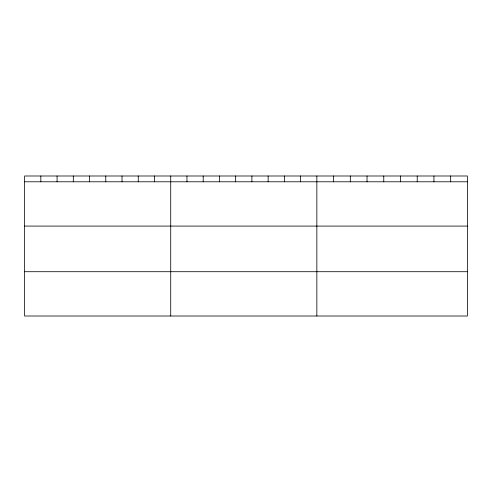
<?xml version="1.0" encoding="UTF-8"?>
<svg xmlns="http://www.w3.org/2000/svg" width="492" height="492" viewBox="0 0 492 492"><rect width="100%" height="100%" fill="white"/><g stroke="black" fill="none" stroke-linecap="round" stroke-linejoin="round"><path stroke-width="0.74" d="M467.4 226.08L467.4 175.995L24.6 175.995L24.6 316.005L467.4 316.005L467.4 226.08L24.6 226.08M24.6 181.788L467.4 181.788M24.6 271.713L467.4 271.713M450.672 175.995L450.672 181.788M433.944 175.995L433.944 181.788M417.216 175.995L417.216 181.788M400.488 175.995L400.488 181.788M383.76 175.995L383.76 181.788M367.032 175.995L367.032 181.788M350.304 175.995L350.304 181.788M333.576 175.995L333.576 181.788M316.848 175.995L316.848 316.005M300.612 175.995L300.612 181.788M284.376 175.995L284.376 181.788M268.14 175.995L268.14 181.788M251.904 175.995L251.904 181.788M235.668 175.995L235.668 181.788M219.432 175.995L219.432 181.788M203.196 175.995L203.196 181.788M186.96 175.995L186.96 181.788M170.724 175.995L170.724 316.005M154.488 175.995L154.488 181.788M138.252 175.995L138.252 181.788M122.016 175.995L122.016 181.788M105.78 175.995L105.78 181.788M89.544 175.995L89.544 181.788M73.308 175.995L73.308 181.788M57.072 175.995L57.072 181.788M40.836 175.995L40.836 181.788"/></g></svg>
